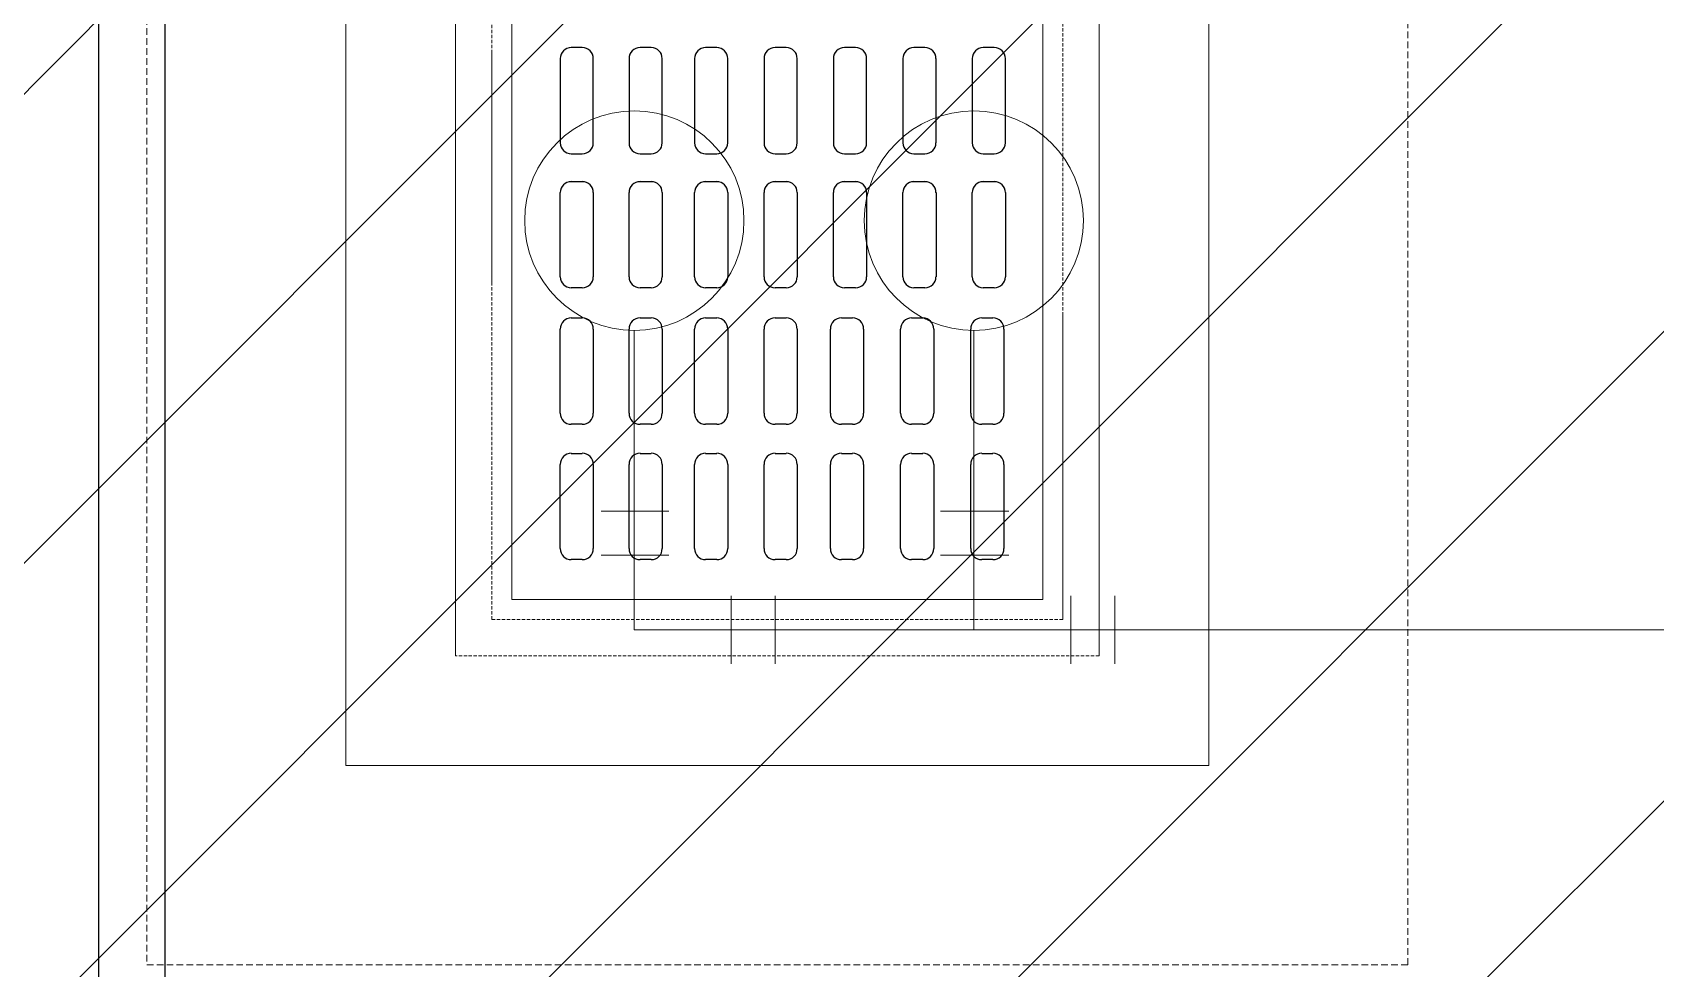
# Model space of a CAD drawing. Header units: inches. Extents: x 65856 to 131389, y 84027 to 134980.
# Drawn here: x 114037 to 115260, y 102308 to 103013 of the extents above; entities that cross this region are included whole.
import ezdxf

# ---------------------------------------------------------------- set-up
doc = ezdxf.new("R2010")
doc.units = ezdxf.units.IN
doc.header["$MEASUREMENT"] = 0
doc.linetypes.add('HIDDEN', pattern=[0.375, 0.25, -0.125])
doc.linetypes.add('HIDDENX2', pattern=[0.75, 0.5, -0.25])
doc.layers.add('DIM', color=251, linetype='Continuous', lineweight=0)
doc.layers.add('M-HVAC-EQPM-NEW', color=5, linetype='Continuous')
doc.layers.add('M-X-BKGD', color=8, linetype='Continuous')

# ---------------------------------------------------------------- blocks, each defined once
blk = doc.blocks.new('123')
at = {"layer": 'DIM'}
for p, q in [((-778170.8, -1058726.2), (-774670.9, -1058726.2)), ((-778170.8, -1058726.2), (-774670.9, -1058726.2)), ((-778170.8, -1058776.2), (-774670.9, -1058776.2)), ((-778170.8, -1058776.2), (-774670.9, -1058776.2)), ((-776157.6, -1059073.7), (-776094.2, -1059073.7)), ((-776157.6, -1059073.7), (-776094.2, -1059073.7)), ((-776055.7, -1059073.7), (-775992.3, -1059073.7)), ((-776055.7, -1059073.7), (-775992.3, -1059073.7)), ((-775953, -1059073.7), (-775889.7, -1059073.7)), ((-775953, -1059073.7), (-775889.7, -1059073.7)), ((-775788.7, -1059073.7), (-775852.1, -1059073.7)), ((-775788.7, -1059073.7), (-775852.1, -1059073.7)), ((-776165.9, -1059090.4), (-776165.9, -1059082.1)), ((-776165.9, -1059090.4), (-776165.9, -1059082.1)), ((-776085.9, -1059082.1), (-776085.9, -1059090.4)), ((-776085.9, -1059082.1), (-776085.9, -1059090.4)), ((-776064, -1059090.4), (-776064, -1059082.1)), ((-776064, -1059090.4), (-776064, -1059082.1)), ((-775984, -1059082.1), (-775984, -1059090.4)), ((-775984, -1059082.1), (-775984, -1059090.4)), ((-775961.4, -1059090.4), (-775961.4, -1059082.1)), ((-775961.4, -1059090.4), (-775961.4, -1059082.1)), ((-775881.4, -1059082.1), (-775881.4, -1059090.4)), ((-775881.4, -1059082.1), (-775881.4, -1059090.4)), ((-775860.4, -1059082.1), (-775860.4, -1059090.4)), ((-775860.4, -1059082.1), (-775860.4, -1059090.4)), ((-775780.4, -1059090.4), (-775780.4, -1059082.1)), ((-775780.4, -1059090.4), (-775780.4, -1059082.1)), ((-776094.2, -1059098.7), (-776157.6, -1059098.7)), ((-776094.2, -1059098.7), (-776157.6, -1059098.7)), ((-775992.3, -1059098.7), (-776055.7, -1059098.7)), ((-775992.3, -1059098.7), (-776055.7, -1059098.7)), ((-775889.7, -1059098.7), (-775953, -1059098.7)), ((-775889.7, -1059098.7), (-775953, -1059098.7)), ((-775852.1, -1059098.7), (-775788.7, -1059098.7)), ((-775852.1, -1059098.7), (-775788.7, -1059098.7)), ((-776165.9, -1059142.3), (-776165.9, -1059133.9)), ((-776165.9, -1059142.3), (-776165.9, -1059133.9)), ((-776157.6, -1059125.6), (-776094.2, -1059125.6)), ((-776157.6, -1059125.6), (-776094.2, -1059125.6)), ((-776085.9, -1059133.9), (-776085.9, -1059142.3)), ((-776085.9, -1059133.9), (-776085.9, -1059142.3)), ((-776064, -1059142.3), (-776064, -1059133.9)), ((-776064, -1059142.3), (-776064, -1059133.9)), ((-776055.7, -1059125.6), (-775992.3, -1059125.6)), ((-776055.7, -1059125.6), (-775992.3, -1059125.6)), ((-775984, -1059133.9), (-775984, -1059142.3)), ((-775984, -1059133.9), (-775984, -1059142.3)), ((-775961.4, -1059142.3), (-775961.4, -1059133.9)), ((-775961.4, -1059142.3), (-775961.4, -1059133.9)), ((-775953, -1059125.6), (-775889.7, -1059125.6)), ((-775953, -1059125.6), (-775889.7, -1059125.6)), ((-775881.4, -1059133.9), (-775881.4, -1059142.3)), ((-775881.4, -1059133.9), (-775881.4, -1059142.3)), ((-775860.4, -1059133.9), (-775860.4, -1059142.3)), ((-775860.4, -1059133.9), (-775860.4, -1059142.3)), ((-775788.7, -1059125.6), (-775852.1, -1059125.6)), ((-775788.7, -1059125.6), (-775852.1, -1059125.6)), ((-775780.4, -1059142.3), (-775780.4, -1059133.9)), ((-775780.4, -1059142.3), (-775780.4, -1059133.9)), ((-776094.2, -1059150.6), (-776157.6, -1059150.6)), ((-776094.2, -1059150.6), (-776157.6, -1059150.6)), ((-775992.3, -1059150.6), (-776055.7, -1059150.6)), ((-775992.3, -1059150.6), (-776055.7, -1059150.6)), ((-775889.7, -1059150.6), (-775953, -1059150.6)), ((-775889.7, -1059150.6), (-775953, -1059150.6)), ((-775852.1, -1059150.6), (-775788.7, -1059150.6)), ((-775852.1, -1059150.6), (-775788.7, -1059150.6)), ((-776165.9, -1059191.7), (-776165.9, -1059183.3)), ((-776165.9, -1059191.7), (-776165.9, -1059183.3)), ((-776157.6, -1059175), (-776094.2, -1059175)), ((-776157.6, -1059175), (-776094.2, -1059175)), ((-776085.9, -1059183.3), (-776085.9, -1059191.7)), ((-776085.9, -1059183.3), (-776085.9, -1059191.7)), ((-776064, -1059191.7), (-776064, -1059183.3)), ((-776064, -1059191.7), (-776064, -1059183.3)), ((-776055.7, -1059175), (-775992.3, -1059175)), ((-776055.7, -1059175), (-775992.3, -1059175)), ((-775984, -1059183.3), (-775984, -1059191.7)), ((-775984, -1059183.3), (-775984, -1059191.7)), ((-775961.4, -1059191.7), (-775961.4, -1059183.3)), ((-775961.4, -1059191.7), (-775961.4, -1059183.3)), ((-775953, -1059175), (-775889.7, -1059175)), ((-775953, -1059175), (-775889.7, -1059175)), ((-775881.4, -1059183.3), (-775881.4, -1059191.7)), ((-775881.4, -1059183.3), (-775881.4, -1059191.7)), ((-775860.4, -1059183.3), (-775860.4, -1059191.7)), ((-775860.4, -1059183.3), (-775860.4, -1059191.7)), ((-775788.7, -1059175), (-775852.1, -1059175)), ((-775788.7, -1059175), (-775852.1, -1059175)), ((-775780.4, -1059191.7), (-775780.4, -1059183.3)), ((-775780.4, -1059191.7), (-775780.4, -1059183.3)), ((-776094.2, -1059200), (-776157.6, -1059200)), ((-776094.2, -1059200), (-776157.6, -1059200)), ((-775992.3, -1059200), (-776055.7, -1059200)), ((-775992.3, -1059200), (-776055.7, -1059200)), ((-775889.7, -1059200), (-775953, -1059200)), ((-775889.7, -1059200), (-775953, -1059200)), ((-775852.1, -1059200), (-775788.7, -1059200)), ((-775852.1, -1059200), (-775788.7, -1059200)), ((-776157.6, -1059227.3), (-776094.2, -1059227.3)), ((-776157.6, -1059227.3), (-776094.2, -1059227.3)), ((-776055.7, -1059227.3), (-775992.3, -1059227.3)), ((-776055.7, -1059227.3), (-775992.3, -1059227.3)), ((-775953, -1059227.3), (-775889.7, -1059227.3)), ((-775953, -1059227.3), (-775889.7, -1059227.3)), ((-775788.7, -1059227.3), (-775852.1, -1059227.3)), ((-775788.7, -1059227.3), (-775852.1, -1059227.3)), ((-776165.9, -1059244), (-776165.9, -1059235.6)), ((-776165.9, -1059244), (-776165.9, -1059235.6)), ((-776085.9, -1059235.6), (-776085.9, -1059244)), ((-776085.9, -1059235.6), (-776085.9, -1059244)), ((-776064, -1059244), (-776064, -1059235.6)), ((-776064, -1059244), (-776064, -1059235.6)), ((-775984, -1059235.6), (-775984, -1059244)), ((-775984, -1059235.6), (-775984, -1059244)), ((-775961.4, -1059244), (-775961.4, -1059235.6)), ((-775961.4, -1059244), (-775961.4, -1059235.6)), ((-775881.4, -1059235.6), (-775881.4, -1059244)), ((-775881.4, -1059235.6), (-775881.4, -1059244)), ((-775860.4, -1059235.6), (-775860.4, -1059244)), ((-775860.4, -1059235.6), (-775860.4, -1059244)), ((-775780.4, -1059244), (-775780.4, -1059235.6)), ((-775780.4, -1059244), (-775780.4, -1059235.6)), ((-776094.2, -1059252.3), (-776157.6, -1059252.3)), ((-776094.2, -1059252.3), (-776157.6, -1059252.3)), ((-775992.3, -1059252.3), (-776055.7, -1059252.3)), ((-775992.3, -1059252.3), (-776055.7, -1059252.3)), ((-775889.7, -1059252.3), (-775953, -1059252.3)), ((-775889.7, -1059252.3), (-775953, -1059252.3)), ((-775852.1, -1059252.3), (-775788.7, -1059252.3)), ((-775852.1, -1059252.3), (-775788.7, -1059252.3)), ((-776157.6, -1059277.3), (-776094.2, -1059277.3)), ((-776157.6, -1059277.3), (-776094.2, -1059277.3)), ((-776055.7, -1059277.3), (-775992.3, -1059277.3)), ((-776055.7, -1059277.3), (-775992.3, -1059277.3)), ((-775953, -1059279.6), (-775889.7, -1059279.6)), ((-775953, -1059279.6), (-775889.7, -1059279.6)), ((-775788.7, -1059279.6), (-775852.1, -1059279.6)), ((-775788.7, -1059279.6), (-775852.1, -1059279.6)), ((-776165.9, -1059294), (-776165.9, -1059285.6)), ((-776165.9, -1059294), (-776165.9, -1059285.6)), ((-776085.9, -1059285.6), (-776085.9, -1059294)), ((-776085.9, -1059285.6), (-776085.9, -1059294)), ((-776064, -1059294), (-776064, -1059285.6)), ((-776064, -1059294), (-776064, -1059285.6)), ((-775984, -1059285.6), (-775984, -1059294)), ((-775984, -1059285.6), (-775984, -1059294)), ((-775961.4, -1059296.3), (-775961.4, -1059287.9)), ((-775961.4, -1059296.3), (-775961.4, -1059287.9)), ((-775881.4, -1059287.9), (-775881.4, -1059296.3)), ((-775881.4, -1059287.9), (-775881.4, -1059296.3)), ((-775860.4, -1059287.9), (-775860.4, -1059296.3)), ((-775860.4, -1059287.9), (-775860.4, -1059296.3)), ((-775780.4, -1059296.3), (-775780.4, -1059287.9)), ((-775780.4, -1059296.3), (-775780.4, -1059287.9)), ((-776094.2, -1059302.3), (-776157.6, -1059302.3)), ((-776094.2, -1059302.3), (-776157.6, -1059302.3)), ((-775992.3, -1059302.3), (-776055.7, -1059302.3)), ((-775992.3, -1059302.3), (-776055.7, -1059302.3)), ((-775889.7, -1059304.6), (-775953, -1059304.6)), ((-775889.7, -1059304.6), (-775953, -1059304.6)), ((-775852.1, -1059304.6), (-775788.7, -1059304.6)), ((-775852.1, -1059304.6), (-775788.7, -1059304.6)), ((-776157.6, -1059330.2), (-776094.2, -1059330.2)), ((-776157.6, -1059330.2), (-776094.2, -1059330.2)), ((-776055.7, -1059330.2), (-775992.3, -1059330.2)), ((-776055.7, -1059330.2), (-775992.3, -1059330.2)), ((-776165.9, -1059346.9), (-776165.9, -1059338.5)), ((-776165.9, -1059346.9), (-776165.9, -1059338.5)), ((-776085.9, -1059338.5), (-776085.9, -1059346.9)), ((-776085.9, -1059338.5), (-776085.9, -1059346.9)), ((-776064, -1059346.9), (-776064, -1059338.5)), ((-776064, -1059346.9), (-776064, -1059338.5)), ((-775984, -1059338.5), (-775984, -1059346.9)), ((-775984, -1059338.5), (-775984, -1059346.9)), ((-775961.4, -1059348.5), (-775961.4, -1059340.2)), ((-775961.4, -1059348.5), (-775961.4, -1059340.2)), ((-775953, -1059331.9), (-775889.7, -1059331.9)), ((-775953, -1059331.9), (-775889.7, -1059331.9)), ((-775881.4, -1059340.2), (-775881.4, -1059348.5)), ((-775881.4, -1059340.2), (-775881.4, -1059348.5)), ((-775860.4, -1059340.2), (-775860.4, -1059348.5)), ((-775860.4, -1059340.2), (-775860.4, -1059348.5)), ((-775788.7, -1059331.9), (-775852.1, -1059331.9)), ((-775788.7, -1059331.9), (-775852.1, -1059331.9)), ((-775780.4, -1059348.5), (-775780.4, -1059340.2)), ((-775780.4, -1059348.5), (-775780.4, -1059340.2)), ((-776094.2, -1059355.2), (-776157.6, -1059355.2)), ((-776094.2, -1059355.2), (-776157.6, -1059355.2)), ((-775992.3, -1059355.2), (-776055.7, -1059355.2)), ((-775992.3, -1059355.2), (-776055.7, -1059355.2)), ((-775889.7, -1059356.9), (-775953, -1059356.9)), ((-775889.7, -1059356.9), (-775953, -1059356.9)), ((-775852.1, -1059356.9), (-775788.7, -1059356.9)), ((-775852.1, -1059356.9), (-775788.7, -1059356.9)), ((-776165.9, -1059399.7), (-776165.9, -1059391.3)), ((-776165.9, -1059399.7), (-776165.9, -1059391.3)), ((-776157.6, -1059383), (-776094.2, -1059383)), ((-776157.6, -1059383), (-776094.2, -1059383)), ((-776085.9, -1059391.3), (-776085.9, -1059399.7)), ((-776085.9, -1059391.3), (-776085.9, -1059399.7)), ((-776064, -1059399.7), (-776064, -1059391.3)), ((-776064, -1059399.7), (-776064, -1059391.3)), ((-776055.7, -1059383), (-775992.3, -1059383)), ((-776055.7, -1059383), (-775992.3, -1059383)), ((-775984, -1059391.3), (-775984, -1059399.7)), ((-775984, -1059391.3), (-775984, -1059399.7)), ((-775953, -1059384.1), (-775889.7, -1059384.1)), ((-775953, -1059384.1), (-775889.7, -1059384.1)), ((-775788.7, -1059384.1), (-775852.1, -1059384.1)), ((-775788.7, -1059384.1), (-775852.1, -1059384.1)), ((-775961.4, -1059400.8), (-775961.4, -1059392.4)), ((-775961.4, -1059400.8), (-775961.4, -1059392.4)), ((-775881.4, -1059392.4), (-775881.4, -1059400.8)), ((-775881.4, -1059392.4), (-775881.4, -1059400.8)), ((-775860.4, -1059392.4), (-775860.4, -1059400.8)), ((-775860.4, -1059392.4), (-775860.4, -1059400.8)), ((-775780.4, -1059400.8), (-775780.4, -1059392.4)), ((-775780.4, -1059400.8), (-775780.4, -1059392.4)), ((-776094.2, -1059408), (-776157.6, -1059408)), ((-776094.2, -1059408), (-776157.6, -1059408)), ((-775992.3, -1059408), (-776055.7, -1059408)), ((-775992.3, -1059408), (-776055.7, -1059408)), ((-775889.7, -1059409.1), (-775953, -1059409.1)), ((-775889.7, -1059409.1), (-775953, -1059409.1)), ((-775852.1, -1059409.1), (-775788.7, -1059409.1)), ((-775852.1, -1059409.1), (-775788.7, -1059409.1))]:
    blk.add_line(p, q, dxfattribs=at)
at = {"layer": 'DIM', "linetype": 'HIDDEN', "lineweight": 0, "ltscale": 10}
blk.add_line((-776238.4, -1059479.8), (-776238.4, -1058994.8), dxfattribs=at)
blk.add_line((-776238.4, -1059479.8), (-776238.4, -1058994.8), dxfattribs=at)
at = {"layer": 'DIM', "linetype": 'HIDDENX2', "lineweight": 0, "ltscale": 10}
blk.add_lwpolyline([(-775270.9, -1058762.3), (-776470.9, -1058762.3), (-776470.9, -1059712.3), (-775270.9, -1059712.3)], close=True, dxfattribs=at)
blk.add_lwpolyline([(-775270.9, -1058762.3), (-776470.9, -1058762.3), (-776470.9, -1059712.3), (-775270.9, -1059712.3)], close=True, dxfattribs=at)
at = {"layer": 'DIM', "linetype": 'HIDDEN', "lineweight": 0, "ltscale": 10}
blk.add_lwpolyline([(-775420.9, -1058912.3), (-776320.9, -1058912.3), (-776320.9, -1059562.3), (-775420.9, -1059562.3)], close=True, dxfattribs=at)
blk.add_lwpolyline([(-775420.9, -1058912.3), (-776320.9, -1058912.3), (-776320.9, -1059562.3), (-775420.9, -1059562.3)], close=True, dxfattribs=at)
at = {"layer": 'DIM', "lineweight": 0}
for points in [[(-775420.9, -1058912.3), (-776320.9, -1058912.3), (-776320.9, -1059562.3), (-775420.9, -1059562.3)], [(-775420.9, -1058912.3), (-776320.9, -1058912.3), (-776320.9, -1059562.3), (-775420.9, -1059562.3)], [(-775545.9, -1059037.3), (-776195.9, -1059037.3), (-776195.9, -1059437.3), (-775545.9, -1059437.3)], [(-775545.9, -1059037.3), (-776195.9, -1059037.3), (-776195.9, -1059437.3), (-775545.9, -1059437.3)]]:
    blk.add_lwpolyline(points, close=True, dxfattribs=at)
blk.add_lwpolyline([(-776238.4, -1059479.8), (-775503.4, -1059479.8), (-775503.4, -1058994.8), (-776238.4, -1058994.8)], dxfattribs=at)
blk.add_lwpolyline([(-776238.4, -1059479.8), (-775503.4, -1059479.8), (-775503.4, -1058994.8), (-776238.4, -1058994.8)], dxfattribs=at)
at = {"layer": 'DIM', "linetype": 'HIDDEN', "lineweight": 0, "ltscale": 10}
for points in [[(-776210.9, -1059452.3), (-775530.9, -1059452.3), (-775530.9, -1059022.3), (-775958.2, -1059022.3)], [(-775980.8, -1059452.3), (-776210.9, -1059452.3), (-776210.9, -1059022.3), (-775783.6, -1059022.3)], [(-776210.9, -1059452.3), (-775530.9, -1059452.3), (-775530.9, -1059022.3), (-775958.2, -1059022.3)], [(-775980.8, -1059452.3), (-776210.9, -1059452.3), (-776210.9, -1059022.3), (-775783.6, -1059022.3)]]:
    blk.add_lwpolyline(points, dxfattribs=at)
at = {"layer": 'DIM'}
for centre, start, end in [((-776157.6, -1059082.1), 90, 180), ((-776157.6, -1059082.1), 90, 180), ((-776094.2, -1059082.1), 0, 90), ((-776094.2, -1059082.1), 0, 90), ((-776055.7, -1059082.1), 90, 180), ((-776055.7, -1059082.1), 90, 180), ((-775992.3, -1059082.1), 0, 90), ((-775992.3, -1059082.1), 0, 90), ((-775953, -1059082.1), 90, 180), ((-775953, -1059082.1), 90, 180), ((-775889.7, -1059082.1), 0, 90), ((-775889.7, -1059082.1), 0, 90), ((-775852.1, -1059082.1), 90, 180), ((-775852.1, -1059082.1), 90, 180), ((-775788.7, -1059082.1), 0, 90), ((-775788.7, -1059082.1), 0, 90), ((-776157.6, -1059090.4), 180, 270), ((-776157.6, -1059090.4), 180, 270), ((-776094.2, -1059090.4), 270, 0), ((-776094.2, -1059090.4), 270, 0), ((-776055.7, -1059090.4), 180, 270), ((-776055.7, -1059090.4), 180, 270), ((-775992.3, -1059090.4), 270, 0), ((-775992.3, -1059090.4), 270, 0), ((-775953, -1059090.4), 180, 270), ((-775953, -1059090.4), 180, 270), ((-775889.7, -1059090.4), 270, 0), ((-775889.7, -1059090.4), 270, 0), ((-775852.1, -1059090.4), 180, 270), ((-775852.1, -1059090.4), 180, 270), ((-775788.7, -1059090.4), 270, 0), ((-775788.7, -1059090.4), 270, 0), ((-776157.6, -1059133.9), 90, 180), ((-776157.6, -1059133.9), 90, 180), ((-776094.2, -1059133.9), 0, 90), ((-776094.2, -1059133.9), 0, 90), ((-776055.7, -1059133.9), 90, 180), ((-776055.7, -1059133.9), 90, 180), ((-775992.3, -1059133.9), 0, 90), ((-775992.3, -1059133.9), 0, 90), ((-775953, -1059133.9), 90, 180), ((-775953, -1059133.9), 90, 180), ((-775889.7, -1059133.9), 0, 90), ((-775889.7, -1059133.9), 0, 90), ((-775852.1, -1059133.9), 90, 180), ((-775852.1, -1059133.9), 90, 180), ((-775788.7, -1059133.9), 0, 90), ((-775788.7, -1059133.9), 0, 90), ((-776157.6, -1059142.3), 180, 270), ((-776157.6, -1059142.3), 180, 270), ((-776094.2, -1059142.3), 270, 0), ((-776094.2, -1059142.3), 270, 0), ((-776055.7, -1059142.3), 180, 270), ((-776055.7, -1059142.3), 180, 270), ((-775992.3, -1059142.3), 270, 0), ((-775992.3, -1059142.3), 270, 0), ((-775953, -1059142.3), 180, 270), ((-775953, -1059142.3), 180, 270), ((-775889.7, -1059142.3), 270, 0), ((-775889.7, -1059142.3), 270, 0), ((-775852.1, -1059142.3), 180, 270), ((-775852.1, -1059142.3), 180, 270), ((-775788.7, -1059142.3), 270, 0), ((-775788.7, -1059142.3), 270, 0), ((-776157.6, -1059183.3), 90, 180), ((-776157.6, -1059183.3), 90, 180), ((-776094.2, -1059183.3), 0, 90), ((-776094.2, -1059183.3), 0, 90), ((-776055.7, -1059183.3), 90, 180), ((-776055.7, -1059183.3), 90, 180), ((-775992.3, -1059183.3), 0, 90), ((-775992.3, -1059183.3), 0, 90), ((-775953, -1059183.3), 90, 180), ((-775953, -1059183.3), 90, 180), ((-775889.7, -1059183.3), 0, 90), ((-775889.7, -1059183.3), 0, 90), ((-775852.1, -1059183.3), 90, 180), ((-775852.1, -1059183.3), 90, 180), ((-775788.7, -1059183.3), 0, 90), ((-775788.7, -1059183.3), 0, 90), ((-776157.6, -1059191.7), 180, 270), ((-776157.6, -1059191.7), 180, 270), ((-776094.2, -1059191.7), 270, 0), ((-776094.2, -1059191.7), 270, 0), ((-776055.7, -1059191.7), 180, 270), ((-776055.7, -1059191.7), 180, 270), ((-775992.3, -1059191.7), 270, 0), ((-775992.3, -1059191.7), 270, 0), ((-775953, -1059191.7), 180, 270), ((-775953, -1059191.7), 180, 270), ((-775889.7, -1059191.7), 270, 0), ((-775889.7, -1059191.7), 270, 0), ((-775852.1, -1059191.7), 180, 270), ((-775852.1, -1059191.7), 180, 270), ((-775788.7, -1059191.7), 270, 0), ((-775788.7, -1059191.7), 270, 0), ((-776157.6, -1059235.6), 90, 180), ((-776157.6, -1059235.6), 90, 180), ((-776094.2, -1059235.6), 0, 90), ((-776094.2, -1059235.6), 0, 90), ((-776055.7, -1059235.6), 90, 180), ((-776055.7, -1059235.6), 90, 180), ((-775992.3, -1059235.6), 0, 90), ((-775992.3, -1059235.6), 0, 90), ((-775953, -1059235.6), 90, 180), ((-775953, -1059235.6), 90, 180), ((-775889.7, -1059235.6), 0, 90), ((-775889.7, -1059235.6), 0, 90), ((-775852.1, -1059235.6), 90, 180), ((-775852.1, -1059235.6), 90, 180), ((-775788.7, -1059235.6), 0, 90), ((-775788.7, -1059235.6), 0, 90), ((-776157.6, -1059244), 180, 270), ((-776157.6, -1059244), 180, 270), ((-776094.2, -1059244), 270, 0), ((-776094.2, -1059244), 270, 0), ((-776055.7, -1059244), 180, 270), ((-776055.7, -1059244), 180, 270), ((-775992.3, -1059244), 270, 0), ((-775992.3, -1059244), 270, 0), ((-775953, -1059244), 180, 270), ((-775953, -1059244), 180, 270), ((-775889.7, -1059244), 270, 0), ((-775889.7, -1059244), 270, 0), ((-775852.1, -1059244), 180, 270), ((-775852.1, -1059244), 180, 270), ((-775788.7, -1059244), 270, 0), ((-775788.7, -1059244), 270, 0), ((-776157.6, -1059285.6), 90, 180), ((-776157.6, -1059285.6), 90, 180), ((-776094.2, -1059285.6), 0, 90), ((-776094.2, -1059285.6), 0, 90), ((-776055.7, -1059285.6), 90, 180), ((-776055.7, -1059285.6), 90, 180), ((-775992.3, -1059285.6), 0, 90), ((-775992.3, -1059285.6), 0, 90), ((-775953, -1059287.9), 90, 180), ((-775953, -1059287.9), 90, 180), ((-775889.7, -1059287.9), 0, 90), ((-775889.7, -1059287.9), 0, 90), ((-775852.1, -1059287.9), 90, 180), ((-775852.1, -1059287.9), 90, 180), ((-775788.7, -1059287.9), 0, 90), ((-775788.7, -1059287.9), 0, 90), ((-776157.6, -1059294), 180, 270), ((-776157.6, -1059294), 180, 270), ((-776094.2, -1059294), 270, 0), ((-776094.2, -1059294), 270, 0), ((-776055.7, -1059294), 180, 270), ((-776055.7, -1059294), 180, 270), ((-775992.3, -1059294), 270, 0), ((-775992.3, -1059294), 270, 0), ((-775953, -1059296.3), 180, 270), ((-775953, -1059296.3), 180, 270), ((-775889.7, -1059296.3), 270, 0), ((-775889.7, -1059296.3), 270, 0), ((-775852.1, -1059296.3), 180, 270), ((-775852.1, -1059296.3), 180, 270), ((-775788.7, -1059296.3), 270, 0), ((-775788.7, -1059296.3), 270, 0), ((-776157.6, -1059338.5), 90, 180), ((-776157.6, -1059338.5), 90, 180), ((-776094.2, -1059338.5), 0, 90), ((-776094.2, -1059338.5), 0, 90), ((-776055.7, -1059338.5), 90, 180), ((-776055.7, -1059338.5), 90, 180), ((-775992.3, -1059338.5), 0, 90), ((-775992.3, -1059338.5), 0, 90), ((-775953, -1059340.2), 90, 180), ((-775953, -1059340.2), 90, 180), ((-775889.7, -1059340.2), 0, 90), ((-775889.7, -1059340.2), 0, 90), ((-775852.1, -1059340.2), 90, 180), ((-775852.1, -1059340.2), 90, 180), ((-775788.7, -1059340.2), 0, 90), ((-775788.7, -1059340.2), 0, 90), ((-776157.6, -1059346.9), 180, 270), ((-776157.6, -1059346.9), 180, 270), ((-776094.2, -1059346.9), 270, 0), ((-776094.2, -1059346.9), 270, 0), ((-776055.7, -1059346.9), 180, 270), ((-776055.7, -1059346.9), 180, 270), ((-775992.3, -1059346.9), 270, 0), ((-775992.3, -1059346.9), 270, 0), ((-775953, -1059348.5), 180, 270), ((-775953, -1059348.5), 180, 270), ((-775889.7, -1059348.5), 270, 0), ((-775889.7, -1059348.5), 270, 0), ((-775852.1, -1059348.5), 180, 270), ((-775852.1, -1059348.5), 180, 270), ((-775788.7, -1059348.5), 270, 0), ((-775788.7, -1059348.5), 270, 0), ((-776157.6, -1059391.3), 90, 180), ((-776157.6, -1059391.3), 90, 180), ((-776094.2, -1059391.3), 0, 90), ((-776094.2, -1059391.3), 0, 90), ((-776055.7, -1059391.3), 90, 180), ((-776055.7, -1059391.3), 90, 180), ((-775992.3, -1059391.3), 0, 90), ((-775992.3, -1059391.3), 0, 90), ((-775953, -1059392.4), 90, 180), ((-775953, -1059392.4), 90, 180), ((-775889.7, -1059392.4), 0, 90), ((-775889.7, -1059392.4), 0, 90), ((-775852.1, -1059392.4), 90, 180), ((-775852.1, -1059392.4), 90, 180), ((-775788.7, -1059392.4), 0, 90), ((-775788.7, -1059392.4), 0, 90), ((-776157.6, -1059399.7), 180, 270), ((-776157.6, -1059399.7), 180, 270), ((-776094.2, -1059399.7), 270, 0), ((-776094.2, -1059399.7), 270, 0), ((-776055.7, -1059399.7), 180, 270), ((-776055.7, -1059399.7), 180, 270), ((-775992.3, -1059399.7), 270, 0), ((-775992.3, -1059399.7), 270, 0), ((-775953, -1059400.8), 180, 270), ((-775953, -1059400.8), 180, 270), ((-775889.7, -1059400.8), 270, 0), ((-775889.7, -1059400.8), 270, 0), ((-775852.1, -1059400.8), 180, 270), ((-775852.1, -1059400.8), 180, 270), ((-775788.7, -1059400.8), 270, 0), ((-775788.7, -1059400.8), 270, 0)]:
    blk.add_arc(centre, 8.31, start, end, dxfattribs=at)
blk = doc.blocks.new('PT-PA')
at = {"layer": 'DIM', "color": 2}
for p, q in [((175464.7, 21566.2), (175464.7, 20729.8)), ((175490.3, 21091.7), (175439.1, 21091.7)), ((175490.3, 21058.6), (175439.1, 21058.6)), ((175375.4, 21011.8), (175375.4, 20960.5)), ((175408.5, 21011.8), (175408.5, 20960.5)), ((175464.7, 20985.6), (175239.3, 20985.6)), ((175490.3, 20835.9), (175439.1, 20835.9)), ((175490.3, 20802.8), (175439.1, 20802.8)), ((175375.4, 20755.9), (175375.4, 20704.7)), ((175408.5, 20755.9), (175408.5, 20704.7)), ((175464.7, 20729.8), (175239.3, 20729.8))]:
    blk.add_line(p, q, dxfattribs=at)
for centre in [(175156.7, 20985.6), (175156.7, 20729.8)]:
    blk.add_circle(centre, 82.6, dxfattribs=at)

msp = doc.modelspace()

# ---------------------------------------------------------------- hatches: boundary and pattern name
at = {"layer": 'M-HVAC-EQPM-NEW'}
h = msp.add_hatch(dxfattribs=at)
h.set_pattern_fill('ANSI31', color=8, scale=2000)
h.set_pattern_definition([(45, (-70994.24, -96907.33), (-176.7767, 176.7767), [])])
h.paths.add_polyline_path([(113332, 112105.4), (128502.5, 112216.3), (128502.5, 109594.2), (128492, 100218.8), (113321.5, 100107.9)])

# ---------------------------------------------------------------- linework, layer by layer
at = {"layer": 'M-X-BKGD', "color": 8}
for p, q in [((114086.8, 100610.9), (114086.8, 104110.8)), ((114086.8, 100610.9), (114086.8, 104110.8)), ((114136.8, 100610.9), (114136.8, 104110.8)), ((114136.8, 100610.9), (114136.8, 104110.8)), ((114451, 103001.3), (114442.7, 103001.3)), ((114451, 103001.3), (114442.7, 103001.3)), ((114502.9, 103001.3), (114494.5, 103001.3)), ((114502.9, 103001.3), (114494.5, 103001.3)), ((114552.3, 103001.3), (114543.9, 103001.3)), ((114552.3, 103001.3), (114543.9, 103001.3)), ((114604.6, 103001.3), (114596.2, 103001.3)), ((114604.6, 103001.3), (114596.2, 103001.3)), ((114656.9, 103001.3), (114648.5, 103001.3)), ((114656.9, 103001.3), (114648.5, 103001.3)), ((114709.1, 103001.3), (114700.8, 103001.3)), ((114709.1, 103001.3), (114700.8, 103001.3)), ((114761.4, 103001.3), (114753, 103001.3)), ((114761.4, 103001.3), (114753, 103001.3)), ((114434.3, 102993), (114434.3, 102929.6)), ((114434.3, 102993), (114434.3, 102929.6)), ((114459.3, 102929.6), (114459.3, 102993)), ((114459.3, 102929.6), (114459.3, 102993)), ((114486.2, 102993), (114486.2, 102929.6)), ((114486.2, 102993), (114486.2, 102929.6)), ((114511.2, 102929.6), (114511.2, 102993)), ((114511.2, 102929.6), (114511.2, 102993)), ((114535.6, 102993), (114535.6, 102929.6)), ((114535.6, 102993), (114535.6, 102929.6)), ((114560.6, 102929.6), (114560.6, 102993)), ((114560.6, 102929.6), (114560.6, 102993)), ((114587.9, 102993), (114587.9, 102929.6)), ((114587.9, 102993), (114587.9, 102929.6)), ((114612.9, 102929.6), (114612.9, 102993)), ((114612.9, 102929.6), (114612.9, 102993)), ((114640.2, 102993), (114640.2, 102929.6)), ((114640.2, 102993), (114640.2, 102929.6)), ((114665.2, 102929.6), (114665.2, 102993)), ((114665.2, 102929.6), (114665.2, 102993)), ((114692.5, 102993), (114692.5, 102929.6)), ((114692.5, 102993), (114692.5, 102929.6)), ((114717.5, 102929.6), (114717.5, 102993)), ((114717.5, 102929.6), (114717.5, 102993)), ((114744.7, 102993), (114744.7, 102929.6)), ((114744.7, 102993), (114744.7, 102929.6)), ((114769.7, 102929.6), (114769.7, 102993)), ((114769.7, 102929.6), (114769.7, 102993)), ((114442.7, 102921.3), (114451, 102921.3)), ((114442.7, 102921.3), (114451, 102921.3)), ((114494.5, 102921.3), (114502.9, 102921.3)), ((114494.5, 102921.3), (114502.9, 102921.3)), ((114543.9, 102921.3), (114552.3, 102921.3)), ((114543.9, 102921.3), (114552.3, 102921.3)), ((114596.2, 102921.3), (114604.6, 102921.3)), ((114596.2, 102921.3), (114604.6, 102921.3)), ((114648.5, 102921.3), (114656.9, 102921.3)), ((114648.5, 102921.3), (114656.9, 102921.3)), ((114700.8, 102921.3), (114709.1, 102921.3)), ((114700.8, 102921.3), (114709.1, 102921.3)), ((114753, 102921.3), (114761.4, 102921.3)), ((114753, 102921.3), (114761.4, 102921.3)), ((114434.3, 102828.7), (114434.3, 102892.1)), ((114434.3, 102828.7), (114434.3, 102892.1)), ((114442.7, 102900.4), (114451, 102900.4)), ((114442.7, 102900.4), (114451, 102900.4)), ((114459.3, 102892.1), (114459.3, 102828.7)), ((114459.3, 102892.1), (114459.3, 102828.7)), ((114486.2, 102828.7), (114486.2, 102892.1)), ((114486.2, 102828.7), (114486.2, 102892.1)), ((114494.5, 102900.4), (114502.9, 102900.4)), ((114494.5, 102900.4), (114502.9, 102900.4)), ((114511.2, 102892.1), (114511.2, 102828.7)), ((114511.2, 102892.1), (114511.2, 102828.7)), ((114535.6, 102828.7), (114535.6, 102892.1)), ((114535.6, 102828.7), (114535.6, 102892.1)), ((114543.9, 102900.4), (114552.3, 102900.4)), ((114543.9, 102900.4), (114552.3, 102900.4)), ((114560.6, 102892.1), (114560.6, 102828.7)), ((114560.6, 102892.1), (114560.6, 102828.7)), ((114587.9, 102828.7), (114587.9, 102892.1)), ((114587.9, 102828.7), (114587.9, 102892.1)), ((114596.2, 102900.4), (114604.6, 102900.4)), ((114596.2, 102900.4), (114604.6, 102900.4)), ((114612.9, 102892.1), (114612.9, 102828.7)), ((114612.9, 102892.1), (114612.9, 102828.7)), ((114640.2, 102828.7), (114640.2, 102892.1)), ((114640.2, 102828.7), (114640.2, 102892.1)), ((114648.5, 102900.4), (114656.9, 102900.4)), ((114648.5, 102900.4), (114656.9, 102900.4)), ((114665.2, 102892.1), (114665.2, 102828.7)), ((114665.2, 102892.1), (114665.2, 102828.7)), ((114692.5, 102828.7), (114692.5, 102892.1)), ((114692.5, 102828.7), (114692.5, 102892.1)), ((114700.8, 102900.4), (114709.1, 102900.4)), ((114700.8, 102900.4), (114709.1, 102900.4)), ((114717.5, 102892.1), (114717.5, 102828.7)), ((114717.5, 102892.1), (114717.5, 102828.7)), ((114744.7, 102828.7), (114744.7, 102892.1)), ((114744.7, 102828.7), (114744.7, 102892.1)), ((114753, 102900.4), (114761.4, 102900.4)), ((114753, 102900.4), (114761.4, 102900.4)), ((114769.7, 102892.1), (114769.7, 102828.7)), ((114769.7, 102892.1), (114769.7, 102828.7)), ((114451, 102820.4), (114442.7, 102820.4)), ((114451, 102820.4), (114442.7, 102820.4)), ((114502.9, 102820.4), (114494.5, 102820.4)), ((114502.9, 102820.4), (114494.5, 102820.4)), ((114552.3, 102820.4), (114543.9, 102820.4)), ((114552.3, 102820.4), (114543.9, 102820.4)), ((114604.6, 102820.4), (114596.2, 102820.4)), ((114604.6, 102820.4), (114596.2, 102820.4)), ((114656.9, 102820.4), (114648.5, 102820.4)), ((114656.9, 102820.4), (114648.5, 102820.4)), ((114709.1, 102820.4), (114700.8, 102820.4)), ((114709.1, 102820.4), (114700.8, 102820.4)), ((114761.4, 102820.4), (114753, 102820.4)), ((114761.4, 102820.4), (114753, 102820.4)), ((114442.7, 102797.7), (114451, 102797.7)), ((114442.7, 102797.7), (114451, 102797.7)), ((114494.5, 102797.7), (114502.9, 102797.7)), ((114494.5, 102797.7), (114502.9, 102797.7)), ((114543.9, 102797.7), (114552.3, 102797.7)), ((114543.9, 102797.7), (114552.3, 102797.7)), ((114596.2, 102797.7), (114604.6, 102797.7)), ((114596.2, 102797.7), (114604.6, 102797.7)), ((114646.2, 102797.7), (114654.6, 102797.7)), ((114646.2, 102797.7), (114654.6, 102797.7)), ((114699.1, 102797.7), (114707.5, 102797.7)), ((114699.1, 102797.7), (114707.5, 102797.7)), ((114751.9, 102797.7), (114760.3, 102797.7)), ((114751.9, 102797.7), (114760.3, 102797.7)), ((114434.3, 102726), (114434.3, 102789.4)), ((114434.3, 102726), (114434.3, 102789.4)), ((114459.3, 102789.4), (114459.3, 102726)), ((114459.3, 102789.4), (114459.3, 102726)), ((114486.2, 102726), (114486.2, 102789.4)), ((114486.2, 102726), (114486.2, 102789.4)), ((114511.2, 102789.4), (114511.2, 102726)), ((114511.2, 102789.4), (114511.2, 102726)), ((114535.6, 102726), (114535.6, 102789.4)), ((114535.6, 102726), (114535.6, 102789.4)), ((114560.6, 102789.4), (114560.6, 102726)), ((114560.6, 102789.4), (114560.6, 102726)), ((114587.9, 102726), (114587.9, 102789.4)), ((114587.9, 102726), (114587.9, 102789.4)), ((114612.9, 102789.4), (114612.9, 102726)), ((114612.9, 102789.4), (114612.9, 102726)), ((114637.9, 102726), (114637.9, 102789.4)), ((114637.9, 102726), (114637.9, 102789.4)), ((114662.9, 102789.4), (114662.9, 102726)), ((114662.9, 102789.4), (114662.9, 102726)), ((114690.8, 102726), (114690.8, 102789.4)), ((114690.8, 102726), (114690.8, 102789.4)), ((114715.8, 102789.4), (114715.8, 102726)), ((114715.8, 102789.4), (114715.8, 102726)), ((114743.6, 102726), (114743.6, 102789.4)), ((114743.6, 102726), (114743.6, 102789.4)), ((114768.6, 102789.4), (114768.6, 102726)), ((114768.6, 102789.4), (114768.6, 102726)), ((114451, 102717.7), (114442.7, 102717.7)), ((114451, 102717.7), (114442.7, 102717.7)), ((114502.9, 102717.7), (114494.5, 102717.7)), ((114502.9, 102717.7), (114494.5, 102717.7)), ((114552.3, 102717.7), (114543.9, 102717.7)), ((114552.3, 102717.7), (114543.9, 102717.7)), ((114604.6, 102717.7), (114596.2, 102717.7)), ((114604.6, 102717.7), (114596.2, 102717.7)), ((114654.6, 102717.7), (114646.2, 102717.7)), ((114654.6, 102717.7), (114646.2, 102717.7)), ((114707.5, 102717.7), (114699.1, 102717.7)), ((114707.5, 102717.7), (114699.1, 102717.7)), ((114760.3, 102717.7), (114751.9, 102717.7)), ((114760.3, 102717.7), (114751.9, 102717.7)), ((114442.7, 102695.8), (114451, 102695.8)), ((114442.7, 102695.8), (114451, 102695.8)), ((114494.5, 102695.8), (114502.9, 102695.8)), ((114494.5, 102695.8), (114502.9, 102695.8)), ((114543.9, 102695.8), (114552.3, 102695.8)), ((114543.9, 102695.8), (114552.3, 102695.8)), ((114596.2, 102695.8), (114604.6, 102695.8)), ((114596.2, 102695.8), (114604.6, 102695.8)), ((114646.2, 102695.8), (114654.6, 102695.8)), ((114646.2, 102695.8), (114654.6, 102695.8)), ((114699.1, 102695.8), (114707.5, 102695.8)), ((114699.1, 102695.8), (114707.5, 102695.8)), ((114751.9, 102695.8), (114760.3, 102695.8)), ((114751.9, 102695.8), (114760.3, 102695.8)), ((114434.3, 102624.1), (114434.3, 102687.5)), ((114434.3, 102624.1), (114434.3, 102687.5)), ((114459.3, 102687.5), (114459.3, 102624.1)), ((114459.3, 102687.5), (114459.3, 102624.1)), ((114486.2, 102624.1), (114486.2, 102687.5)), ((114486.2, 102624.1), (114486.2, 102687.5)), ((114511.2, 102687.5), (114511.2, 102624.1)), ((114511.2, 102687.5), (114511.2, 102624.1)), ((114535.6, 102624.1), (114535.6, 102687.5)), ((114535.6, 102624.1), (114535.6, 102687.5)), ((114560.6, 102687.5), (114560.6, 102624.1)), ((114560.6, 102687.5), (114560.6, 102624.1)), ((114587.9, 102624.1), (114587.9, 102687.5)), ((114587.9, 102624.1), (114587.9, 102687.5)), ((114612.9, 102687.5), (114612.9, 102624.1)), ((114612.9, 102687.5), (114612.9, 102624.1)), ((114637.9, 102624.1), (114637.9, 102687.5)), ((114637.9, 102624.1), (114637.9, 102687.5)), ((114662.9, 102687.5), (114662.9, 102624.1)), ((114662.9, 102687.5), (114662.9, 102624.1)), ((114690.8, 102624.1), (114690.8, 102687.5)), ((114690.8, 102624.1), (114690.8, 102687.5)), ((114715.8, 102687.5), (114715.8, 102624.1)), ((114715.8, 102687.5), (114715.8, 102624.1)), ((114743.6, 102624.1), (114743.6, 102687.5)), ((114743.6, 102624.1), (114743.6, 102687.5)), ((114768.6, 102687.5), (114768.6, 102624.1)), ((114768.6, 102687.5), (114768.6, 102624.1)), ((114451, 102615.8), (114442.7, 102615.8)), ((114451, 102615.8), (114442.7, 102615.8)), ((114502.9, 102615.8), (114494.5, 102615.8)), ((114502.9, 102615.8), (114494.5, 102615.8)), ((114552.3, 102615.8), (114543.9, 102615.8)), ((114552.3, 102615.8), (114543.9, 102615.8)), ((114604.6, 102615.8), (114596.2, 102615.8)), ((114604.6, 102615.8), (114596.2, 102615.8)), ((114654.6, 102615.8), (114646.2, 102615.8)), ((114654.6, 102615.8), (114646.2, 102615.8)), ((114707.5, 102615.8), (114699.1, 102615.8)), ((114707.5, 102615.8), (114699.1, 102615.8)), ((114760.3, 102615.8), (114751.9, 102615.8)), ((114760.3, 102615.8), (114751.9, 102615.8))]:
    msp.add_line(p, q, dxfattribs=at)
at = {"layer": 'M-X-BKGD', "color": 8, "linetype": 'HIDDEN', "lineweight": 0, "ltscale": 10}
msp.add_line((114840.4, 102543.3), (114355.4, 102543.3), dxfattribs=at)
msp.add_line((114840.4, 102543.3), (114355.4, 102543.3), dxfattribs=at)
msp.add_lwpolyline([(114272.9, 103360.8), (114272.9, 102460.8), (114922.9, 102460.8), (114922.9, 103360.8)], close=True, dxfattribs=at)
msp.add_lwpolyline([(114272.9, 103360.8), (114272.9, 102460.8), (114922.9, 102460.8), (114922.9, 103360.8)], close=True, dxfattribs=at)
at = {"layer": 'M-X-BKGD', "color": 8, "lineweight": 0}
for points in [[(114272.9, 103360.8), (114272.9, 102460.8), (114922.9, 102460.8), (114922.9, 103360.8)], [(114397.9, 103235.8), (114397.9, 102585.8), (114797.9, 102585.8), (114797.9, 103235.8)], [(114397.9, 103235.8), (114397.9, 102585.8), (114797.9, 102585.8), (114797.9, 103235.8)]]:
    msp.add_lwpolyline(points, close=True, dxfattribs=at)
at = {"layer": 'M-X-BKGD', "color": 8, "linetype": 'Continuous', "lineweight": 0, "ltscale": 10}
msp.add_lwpolyline([(114272.9, 103360.8), (114272.9, 102460.8), (114922.9, 102460.8), (114922.9, 103360.8)], close=True, dxfattribs=at)
at = {"layer": 'M-X-BKGD', "color": 8, "lineweight": 0}
msp.add_lwpolyline([(114840.4, 102543.3), (114840.4, 103278.3), (114355.4, 103278.3), (114355.4, 102543.3)], dxfattribs=at)
msp.add_lwpolyline([(114840.4, 102543.3), (114840.4, 103278.3), (114355.4, 103278.3), (114355.4, 102543.3)], dxfattribs=at)
at = {"layer": 'M-X-BKGD', "color": 8, "linetype": 'HIDDEN', "lineweight": 0, "ltscale": 10}
for points in [[(114812.9, 102570.8), (114812.9, 103250.8), (114382.9, 103250.8), (114382.9, 102823.5)], [(114812.9, 102570.8), (114812.9, 103250.8), (114382.9, 103250.8), (114382.9, 102823.5)], [(114812.9, 102800.9), (114812.9, 102570.8), (114382.9, 102570.8), (114382.9, 102998.2)], [(114812.9, 102800.9), (114812.9, 102570.8), (114382.9, 102570.8), (114382.9, 102998.2)]]:
    msp.add_lwpolyline(points, dxfattribs=at)
at = {"layer": 'M-X-BKGD', "color": 8}
for centre, start, end in [((114442.7, 102993), 90, 180), ((114442.7, 102993), 90, 180), ((114451, 102993), 0, 90), ((114451, 102993), 0, 90), ((114494.5, 102993), 90, 180), ((114494.5, 102993), 90, 180), ((114502.9, 102993), 0, 90), ((114502.9, 102993), 0, 90), ((114543.9, 102993), 90, 180), ((114543.9, 102993), 90, 180), ((114552.3, 102993), 0, 90), ((114552.3, 102993), 0, 90), ((114596.2, 102993), 90, 180), ((114596.2, 102993), 90, 180), ((114604.6, 102993), 0, 90), ((114604.6, 102993), 0, 90), ((114648.5, 102993), 90, 180), ((114648.5, 102993), 90, 180), ((114656.9, 102993), 0, 90), ((114656.9, 102993), 0, 90), ((114700.8, 102993), 90, 180), ((114700.8, 102993), 90, 180), ((114709.1, 102993), 0, 90), ((114709.1, 102993), 0, 90), ((114753, 102993), 90, 180), ((114753, 102993), 90, 180), ((114761.4, 102993), 0, 90), ((114761.4, 102993), 0, 90), ((114442.7, 102929.6), 180, 270), ((114442.7, 102929.6), 180, 270), ((114451, 102929.6), 270, 0), ((114451, 102929.6), 270, 0), ((114494.5, 102929.6), 180, 270), ((114494.5, 102929.6), 180, 270), ((114502.9, 102929.6), 270, 0), ((114502.9, 102929.6), 270, 0), ((114543.9, 102929.6), 180, 270), ((114543.9, 102929.6), 180, 270), ((114552.3, 102929.6), 270, 0), ((114552.3, 102929.6), 270, 0), ((114596.2, 102929.6), 180, 270), ((114596.2, 102929.6), 180, 270), ((114604.6, 102929.6), 270, 0), ((114604.6, 102929.6), 270, 0), ((114648.5, 102929.6), 180, 270), ((114648.5, 102929.6), 180, 270), ((114656.9, 102929.6), 270, 0), ((114656.9, 102929.6), 270, 0), ((114700.8, 102929.6), 180, 270), ((114700.8, 102929.6), 180, 270), ((114709.1, 102929.6), 270, 0), ((114709.1, 102929.6), 270, 0), ((114753, 102929.6), 180, 270), ((114753, 102929.6), 180, 270), ((114761.4, 102929.6), 270, 0), ((114761.4, 102929.6), 270, 0), ((114442.7, 102892.1), 90, 180), ((114442.7, 102892.1), 90, 180), ((114451, 102892.1), 0, 90), ((114451, 102892.1), 0, 90), ((114494.5, 102892.1), 90, 180), ((114494.5, 102892.1), 90, 180), ((114502.9, 102892.1), 0, 90), ((114502.9, 102892.1), 0, 90), ((114543.9, 102892.1), 90, 180), ((114543.9, 102892.1), 90, 180), ((114552.3, 102892.1), 0, 90), ((114552.3, 102892.1), 0, 90), ((114596.2, 102892.1), 90, 180), ((114596.2, 102892.1), 90, 180), ((114604.6, 102892.1), 0, 90), ((114604.6, 102892.1), 0, 90), ((114648.5, 102892.1), 90, 180), ((114648.5, 102892.1), 90, 180), ((114656.9, 102892.1), 0, 90), ((114656.9, 102892.1), 0, 90), ((114700.8, 102892.1), 90, 180), ((114700.8, 102892.1), 90, 180), ((114709.1, 102892.1), 0, 90), ((114709.1, 102892.1), 0, 90), ((114753, 102892.1), 90, 180), ((114753, 102892.1), 90, 180), ((114761.4, 102892.1), 0, 90), ((114761.4, 102892.1), 0, 90), ((114442.7, 102828.7), 180, 270), ((114442.7, 102828.7), 180, 270), ((114451, 102828.7), 270, 0), ((114451, 102828.7), 270, 0), ((114494.5, 102828.7), 180, 270), ((114494.5, 102828.7), 180, 270), ((114502.9, 102828.7), 270, 0), ((114502.9, 102828.7), 270, 0), ((114543.9, 102828.7), 180, 270), ((114543.9, 102828.7), 180, 270), ((114552.3, 102828.7), 270, 0), ((114552.3, 102828.7), 270, 0), ((114596.2, 102828.7), 180, 270), ((114596.2, 102828.7), 180, 270), ((114604.6, 102828.7), 270, 0), ((114604.6, 102828.7), 270, 0), ((114648.5, 102828.7), 180, 270), ((114648.5, 102828.7), 180, 270), ((114656.9, 102828.7), 270, 0), ((114656.9, 102828.7), 270, 0), ((114700.8, 102828.7), 180, 270), ((114700.8, 102828.7), 180, 270), ((114709.1, 102828.7), 270, 0), ((114709.1, 102828.7), 270, 0), ((114753, 102828.7), 180, 270), ((114753, 102828.7), 180, 270), ((114761.4, 102828.7), 270, 0), ((114761.4, 102828.7), 270, 0), ((114442.7, 102789.4), 90, 180), ((114442.7, 102789.4), 90, 180), ((114451, 102789.4), 0, 90), ((114451, 102789.4), 0, 90), ((114494.5, 102789.4), 90, 180), ((114494.5, 102789.4), 90, 180), ((114502.9, 102789.4), 0, 90), ((114502.9, 102789.4), 0, 90), ((114543.9, 102789.4), 90, 180), ((114543.9, 102789.4), 90, 180), ((114552.3, 102789.4), 0, 90), ((114552.3, 102789.4), 0, 90), ((114596.2, 102789.4), 90, 180), ((114596.2, 102789.4), 90, 180), ((114604.6, 102789.4), 0, 90), ((114604.6, 102789.4), 0, 90), ((114646.2, 102789.4), 90, 180), ((114646.2, 102789.4), 90, 180), ((114654.6, 102789.4), 0, 90), ((114654.6, 102789.4), 0, 90), ((114699.1, 102789.4), 90, 180), ((114699.1, 102789.4), 90, 180), ((114707.5, 102789.4), 0, 90), ((114707.5, 102789.4), 0, 90), ((114751.9, 102789.4), 90, 180), ((114751.9, 102789.4), 90, 180), ((114760.3, 102789.4), 0, 90), ((114760.3, 102789.4), 0, 90), ((114442.7, 102726), 180, 270), ((114442.7, 102726), 180, 270), ((114451, 102726), 270, 0), ((114451, 102726), 270, 0), ((114494.5, 102726), 180, 270), ((114494.5, 102726), 180, 270), ((114502.9, 102726), 270, 0), ((114502.9, 102726), 270, 0), ((114543.9, 102726), 180, 270), ((114543.9, 102726), 180, 270), ((114552.3, 102726), 270, 0), ((114552.3, 102726), 270, 0), ((114596.2, 102726), 180, 270), ((114596.2, 102726), 180, 270), ((114604.6, 102726), 270, 0), ((114604.6, 102726), 270, 0), ((114646.2, 102726), 180, 270), ((114646.2, 102726), 180, 270), ((114654.6, 102726), 270, 0), ((114654.6, 102726), 270, 0), ((114699.1, 102726), 180, 270), ((114699.1, 102726), 180, 270), ((114707.5, 102726), 270, 0), ((114707.5, 102726), 270, 0), ((114751.9, 102726), 180, 270), ((114751.9, 102726), 180, 270), ((114760.3, 102726), 270, 0), ((114760.3, 102726), 270, 0), ((114442.7, 102687.5), 90, 180), ((114442.7, 102687.5), 90, 180), ((114451, 102687.5), 0, 90), ((114451, 102687.5), 0, 90), ((114494.5, 102687.5), 90, 180), ((114494.5, 102687.5), 90, 180), ((114502.9, 102687.5), 0, 90), ((114502.9, 102687.5), 0, 90), ((114543.9, 102687.5), 90, 180), ((114543.9, 102687.5), 90, 180), ((114552.3, 102687.5), 0, 90), ((114552.3, 102687.5), 0, 90), ((114596.2, 102687.5), 90, 180), ((114596.2, 102687.5), 90, 180), ((114604.6, 102687.5), 0, 90), ((114604.6, 102687.5), 0, 90), ((114646.2, 102687.5), 90, 180), ((114646.2, 102687.5), 90, 180), ((114654.6, 102687.5), 0, 90), ((114654.6, 102687.5), 0, 90), ((114699.1, 102687.5), 90, 180), ((114699.1, 102687.5), 90, 180), ((114707.5, 102687.5), 0, 90), ((114707.5, 102687.5), 0, 90), ((114751.9, 102687.5), 90, 180), ((114751.9, 102687.5), 90, 180), ((114760.3, 102687.5), 0, 90), ((114760.3, 102687.5), 0, 90), ((114442.7, 102624.1), 180, 270), ((114442.7, 102624.1), 180, 270), ((114451, 102624.1), 270, 0), ((114451, 102624.1), 270, 0), ((114494.5, 102624.1), 180, 270), ((114494.5, 102624.1), 180, 270), ((114502.9, 102624.1), 270, 0), ((114502.9, 102624.1), 270, 0), ((114543.9, 102624.1), 180, 270), ((114543.9, 102624.1), 180, 270), ((114552.3, 102624.1), 270, 0), ((114552.3, 102624.1), 270, 0), ((114596.2, 102624.1), 180, 270), ((114596.2, 102624.1), 180, 270), ((114604.6, 102624.1), 270, 0), ((114604.6, 102624.1), 270, 0), ((114646.2, 102624.1), 180, 270), ((114646.2, 102624.1), 180, 270), ((114654.6, 102624.1), 270, 0), ((114654.6, 102624.1), 270, 0), ((114699.1, 102624.1), 180, 270), ((114699.1, 102624.1), 180, 270), ((114707.5, 102624.1), 270, 0), ((114707.5, 102624.1), 270, 0), ((114751.9, 102624.1), 180, 270), ((114751.9, 102624.1), 180, 270), ((114760.3, 102624.1), 270, 0), ((114760.3, 102624.1), 270, 0)]:
    msp.add_arc(centre, 8.31, start, end, dxfattribs=at)

# ---------------------------------------------------------------- block references
at = {"layer": 'M-X-BKGD', "rotation": 90}
msp.add_blockref('123', (-944639.4, 878781.7), dxfattribs=at)
at = {"layer": 'M-X-BKGD', "color": 8, "rotation": 270}
msp.add_blockref('PT-PA', (93760.4, 278027.7), dxfattribs=at)

doc.saveas('drawing.dxf')
